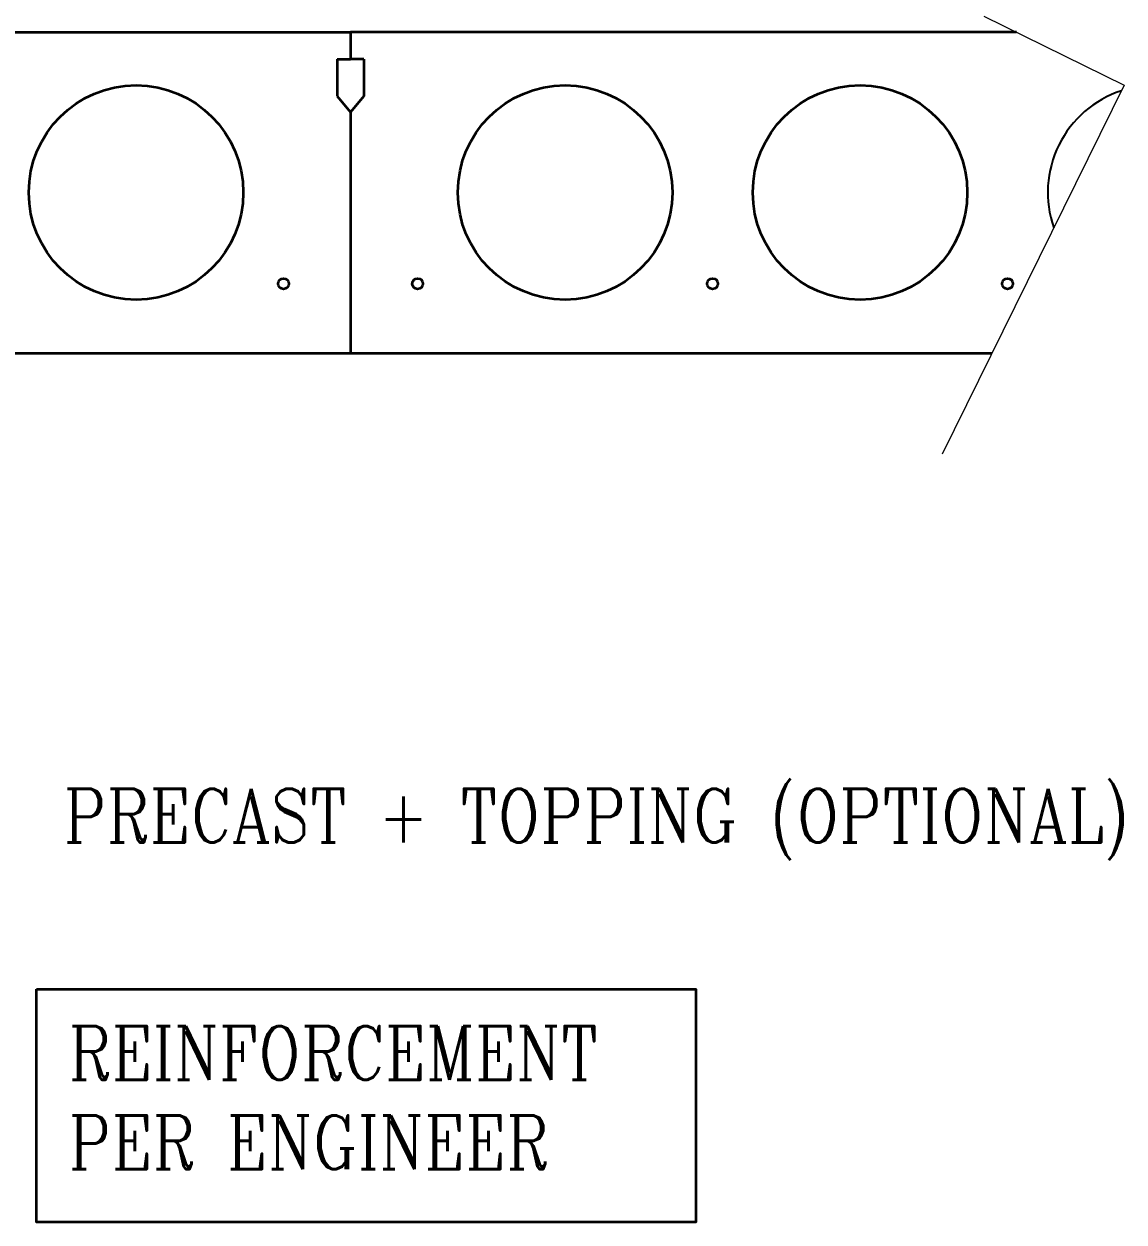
# Model space of a CAD drawing. Header units: inches. Extents: x -117.6 to -31.6, y 144.5 to 222.9.
# Drawn here: x -60.58 to -40.07, y 173.59 to 195.95 of the extents above; entities that cross this region are included whole.
import ezdxf

# ---------------------------------------------------------------- set-up
doc = ezdxf.new("R2010")
doc.units = ezdxf.units.IN
doc.header["$MEASUREMENT"] = 0
doc.layers.add('A4 medium', color=7, linetype='Continuous', lineweight=35)
doc.layers.add('DIM', color=3, linetype='Continuous', lineweight=13)
doc.styles.add('RomanC', font='romanc.shx', dxfattribs={"width": 0.85, "height": 5})

msp = doc.modelspace()

# ---------------------------------------------------------------- linework, layer by layer
at = {"ltscale": 0.15}
msp.add_arc((-39.487, 192.801), 2, 108.2871, 199.1808, dxfattribs=at)
at = {"layer": 'A4 medium', "ltscale": 0.15}
for p, q in [((-69.465, 195.79), (-54.487, 195.79)), ((-54.487, 195.79), (-54.487, 195.29)), ((-42.069, 195.79), (-54.487, 195.79)), ((-54.487, 195.79), (-54.487, 195.29)), ((-54.737, 195.29), (-54.487, 195.29)), ((-54.737, 195.29), (-54.737, 194.601)), ((-54.237, 195.29), (-54.487, 195.29)), ((-54.237, 195.29), (-54.237, 194.601)), ((-54.737, 194.601), (-54.487, 194.301)), ((-54.237, 194.601), (-54.487, 194.301)), ((-54.487, 194.301), (-54.487, 189.801)), ((-54.487, 194.301), (-54.487, 189.801)), ((-72.487, 189.801), (-42.532, 189.801))]:
    msp.add_line(p, q, dxfattribs=at)
msp.add_lwpolyline([(-60.344, 177.935), (-48.049, 177.935), (-48.049, 173.593), (-60.344, 173.593)], close=True, dxfattribs=at)
for centre, radius in [((-58.487, 192.801), 2), ((-50.487, 192.801), 2), ((-44.987, 192.801), 2), ((-55.737, 191.099), 0.1), ((-53.237, 191.099), 0.1), ((-47.737, 191.099), 0.1), ((-42.237, 191.099), 0.1)]:
    msp.add_circle(centre, radius, dxfattribs=at)
at = {"layer": 'DIM'}
for p, q in [((-42.679, 196.09), (-40.065, 194.801)), ((-40.065, 194.801), (-43.459, 187.922))]:
    msp.add_line(p, q, dxfattribs=at)

# ---------------------------------------------------------------- texts
at = {"layer": 'DIM', "color": 3, "char_height": 1, "attachment_point": 1, "style": 'RomanC'}
for s, insert, width in [('PRECAST + TOPPING (OPTIONAL)', (-59.838, 181.676), 22.68955), ('REINFORCEMENT PER ENGINEER', (-59.746, 177.249), 13.32674)]:
    msp.add_mtext(s, dxfattribs=dict(at, insert=insert, width=width))

doc.saveas('drawing.dxf')
